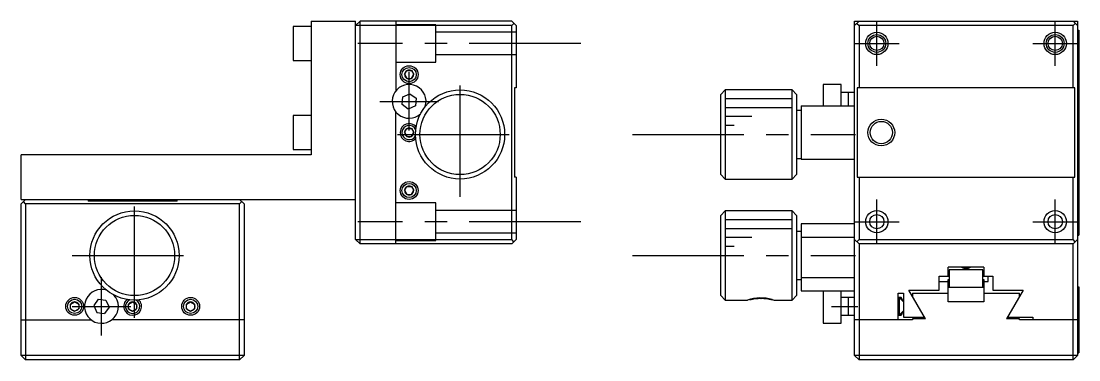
# Model space of a CAD drawing. Extents: x 138 to 394, y 1 to 212.
# Drawn here: x 275.5 to 394.1, y 98.3 to 136.3 of the extents above; entities that cross this region are included whole.
import ezdxf

# ---------------------------------------------------------------- set-up
doc = ezdxf.new("R2010")
doc.units = 0
doc.header["$LTSCALE"] = 10
doc.linetypes.add('CENTER', pattern=[2, 1.25, -0.25, 0.25, -0.25])
doc.linetypes.add('DASHED', pattern=[3.5, 2, -1.5])
doc.layers.get('0').update_dxf_attribs({"linetype": 'CONTINUOUS'})
doc.layers.add('CENTER', color=1, linetype='CENTER')

msp = doc.modelspace()

# ---------------------------------------------------------------- linework, layer by layer
at = {"color": 7, "linetype": 'CONTINUOUS'}
for p, q in [((307.958922, 135.689316), (305.958922, 135.689316)), ((305.958922, 135.689316), (305.958922, 131.889316)), ((307.958922, 136.289316), (307.958922, 121.289316)), ((307.958922, 136.289316), (312.958922, 136.289316)), ((312.958922, 135.789316), (313.458922, 136.289316)), ((312.958922, 111.789316), (312.958922, 136.289316)), ((330.458922, 135.789316), (312.958922, 135.789316)), ((330.458922, 136.289316), (313.458922, 136.289316)), ((313.458922, 111.289316), (313.458922, 136.289316)), ((317.458922, 136.289316), (317.458922, 128.455506)), ((330.458922, 136.289316), (330.958922, 135.789316)), ((330.458922, 135.789316), (330.708922, 136.039316)), ((330.458922, 111.789316), (330.458922, 135.789316)), ((330.958922, 135.789316), (330.958922, 128.789316)), ((368.902057, 136.289316), (393.902057, 136.289316)), ((368.902057, 135.789316), (369.402057, 136.289316)), ((368.902057, 98.789316), (368.902057, 136.289316)), ((369.152057, 136.039316), (369.402057, 135.789316)), ((369.402057, 135.789316), (369.402057, 128.789316)), ((393.402057, 135.789316), (369.402057, 135.789316)), ((393.402057, 136.289316), (393.902057, 135.789316)), ((393.402057, 135.789316), (393.652057, 136.039316)), ((393.402057, 128.789316), (393.402057, 135.789316)), ((393.902057, 136.289316), (393.902057, 98.789316)), ((393.902057, 135.289316), (394.052057, 135.289316)), ((394.052057, 135.289316), (394.052057, 112.289316)), ((393.902057, 134.289316), (394.052057, 134.289316)), ((305.958922, 131.889316), (307.958922, 131.889316)), ((318.439307, 130.289316), (318.699114, 130.739316)), ((318.699115, 130.739316), (319.21873, 130.739316)), ((319.21873, 130.739316), (319.478537, 130.289316)), ((318.439307, 130.289316), (318.699115, 129.839316)), ((318.699115, 129.839316), (319.21873, 129.839316)), ((319.21873, 129.839316), (319.478538, 130.289316)), ((318.260815, 127.801806), (319.053699, 128.15014)), ((319.053699, 128.15014), (319.751806, 127.637649)), ((330.758922, 128.789316), (330.758922, 118.789316)), ((330.958922, 128.789316), (330.758922, 128.789316)), ((354.402057, 128.577184), (353.902057, 128.077184)), ((354.402057, 128.577184), (354.402057, 118.577184)), ((361.902057, 128.577184), (354.402057, 128.577184)), ((362.402057, 128.077184), (361.902057, 128.577184)), ((361.902057, 118.577184), (361.902057, 128.577184)), ((365.402057, 129.189316), (365.402057, 126.789316)), ((367.402057, 129.189316), (365.402057, 129.189316)), ((367.402057, 126.789316), (367.402057, 129.189316)), ((368.902057, 128.289316), (367.402057, 128.289316)), ((368.202057, 128.289321), (368.202057, 126.789316)), ((369.202057, 128.789316), (369.202057, 118.789316)), ((393.602057, 128.789316), (369.202057, 128.789316)), ((393.602057, 118.789316), (393.602057, 128.789316)), ((318.166039, 126.940983), (318.260815, 127.801806)), ((318.864146, 126.428492), (318.166039, 126.940983)), ((319.751806, 127.637649), (319.657029, 126.776825)), ((353.902057, 119.077184), (353.902057, 128.077184)), ((362.402057, 128.077184), (362.402057, 119.077184)), ((317.458922, 111.289316), (317.458922, 126.123126)), ((319.657029, 126.776825), (318.864146, 126.428492)), ((362.902057, 126.277184), (362.402057, 126.277184)), ((362.902057, 126.789316), (368.902057, 126.789316)), ((362.902057, 126.789316), (362.902057, 120.789316)), ((307.958922, 125.689316), (305.958922, 125.689316)), ((305.958922, 125.689316), (305.958922, 121.889316)), ((318.439307, 123.789316), (318.699114, 124.239316)), ((318.439307, 123.789316), (318.699115, 123.339316)), ((318.699115, 124.239316), (319.21873, 124.239316)), ((318.699115, 123.339316), (319.21873, 123.339316)), ((319.21873, 124.239316), (319.478537, 123.789316)), ((319.21873, 123.339316), (319.478538, 123.789316)), ((275.458922, 116.289316), (275.458922, 121.289316)), ((307.958922, 121.289316), (275.458922, 121.289316)), ((305.958922, 121.889316), (307.958922, 121.889316)), ((362.402057, 120.877184), (362.902057, 120.877184)), ((362.902057, 120.789316), (368.902057, 120.789316)), ((330.958922, 118.789316), (330.758922, 118.789316)), ((330.958922, 118.789316), (330.958922, 111.789316)), ((353.902057, 119.077184), (354.402057, 118.577184)), ((361.902057, 118.577184), (362.402057, 119.077184)), ((369.202057, 118.789316), (393.602057, 118.789316)), ((369.402057, 118.789316), (369.402057, 111.789316)), ((393.402057, 111.789316), (393.402057, 118.789316)), ((318.439307, 117.289316), (318.699114, 117.739316)), ((318.699115, 117.739316), (319.21873, 117.739316)), ((319.21873, 117.739316), (319.478537, 117.289316)), ((354.402057, 118.577184), (361.902057, 118.577184)), ((275.458922, 116.289316), (312.958922, 116.289316)), ((275.458922, 115.789316), (275.958922, 116.289316)), ((282.958922, 116.289316), (282.958922, 116.089316)), ((292.958922, 116.089316), (292.958922, 116.289316)), ((299.958922, 116.289316), (300.458922, 115.789316)), ((318.439307, 117.289316), (318.699115, 116.839316)), ((318.699115, 116.839316), (319.21873, 116.839316)), ((319.21873, 116.839316), (319.478538, 117.289316)), ((275.458922, 98.789316), (275.458922, 115.789316)), ((275.958922, 115.789316), (275.708922, 116.039316)), ((299.958922, 115.789316), (275.958922, 115.789316)), ((275.958922, 115.789316), (275.958922, 98.289316)), ((292.958922, 116.089316), (282.958922, 116.089316)), ((300.208922, 116.039316), (299.958922, 115.789316)), ((299.958922, 98.289316), (299.958922, 115.789316)), ((300.458922, 115.789316), (300.458922, 98.789316)), ((354.402057, 115.001448), (353.902057, 114.501448)), ((353.902057, 105.501448), (353.902057, 114.501448)), ((354.402057, 115.001448), (354.402057, 105.001448)), ((361.902057, 115.001448), (354.402057, 115.001448)), ((361.902057, 105.001448), (361.902057, 115.001448)), ((362.402057, 114.501448), (361.902057, 115.001448)), ((362.402057, 114.501448), (362.402057, 105.501448)), ((362.902057, 112.701448), (362.402057, 112.701448)), ((368.902057, 113.539316), (362.902057, 113.539316)), ((362.902057, 113.539316), (362.902057, 106.039316)), ((393.902057, 113.289316), (394.052057, 113.289316)), ((313.458922, 111.289316), (312.958922, 111.789316)), ((312.958922, 111.789316), (330.458922, 111.789316)), ((330.708922, 111.539316), (330.458922, 111.789316)), ((330.458922, 111.289316), (330.958922, 111.789316)), ((362.902057, 112.039316), (368.902057, 112.039316)), ((369.402057, 111.289316), (368.902057, 111.789316)), ((369.402057, 111.789316), (369.152057, 111.539316)), ((369.402057, 111.789316), (393.402057, 111.789316)), ((393.652057, 111.539316), (393.402057, 111.789316)), ((393.902057, 111.789316), (393.402057, 111.289316)), ((393.902057, 112.289316), (394.052057, 112.289316)), ((330.458922, 111.289316), (313.458922, 111.289316)), ((393.402057, 111.289316), (369.402057, 111.289316)), ((369.402057, 111.289316), (369.402057, 98.289316)), ((393.402057, 98.289316), (393.402057, 111.289316)), ((383.402057, 108.689316), (379.402057, 108.689316)), ((379.402057, 107.689316), (379.402057, 108.689316)), ((383.302057, 108.389316), (379.502057, 108.389316)), ((379.502057, 108.389316), (379.502057, 106.389316)), ((380.927146, 108.669244), (380.89918, 108.689316)), ((380.955932, 108.650229), (380.927146, 108.669244)), ((380.985487, 108.632331), (380.955932, 108.650229)), ((381.01576, 108.615611), (380.985487, 108.632331)), ((381.045912, 108.600499), (381.01576, 108.615611)), ((381.076722, 108.586561), (381.045912, 108.600499)), ((381.10812, 108.573845), (381.076722, 108.586561)), ((381.140036, 108.562398), (381.10812, 108.573845)), ((381.171334, 108.552576), (381.140036, 108.562398)), ((381.203075, 108.543979), (381.171334, 108.552576)), ((381.235175, 108.536638), (381.203075, 108.543979)), ((381.267554, 108.530584), (381.235175, 108.536638)), ((381.299253, 108.52595), (381.267554, 108.530584)), ((381.331161, 108.522552), (381.299253, 108.52595)), ((381.363196, 108.520399), (381.331161, 108.522552)), ((381.395272, 108.519501), (381.363196, 108.520399)), ((381.430361, 108.519967), (381.395272, 108.519501)), ((381.465427, 108.521935), (381.430361, 108.519967)), ((381.500359, 108.525395), (381.465427, 108.521935)), ((381.535045, 108.530333), (381.500359, 108.525395)), ((381.568368, 108.53652), (381.535045, 108.530333)), ((381.601398, 108.544069), (381.568368, 108.53652)), ((381.634046, 108.552947), (381.601398, 108.544069)), ((381.666223, 108.563122), (381.634046, 108.552947)), ((381.698675, 108.574873), (381.666223, 108.563122)), ((381.730586, 108.587938), (381.698675, 108.574873)), ((381.761883, 108.602265), (381.730586, 108.587938)), ((381.792493, 108.617803), (381.761883, 108.602265)), ((381.831235, 108.63977), (381.792493, 108.617803)), ((381.868751, 108.663651), (381.831235, 108.63977)), ((381.904934, 108.689316), (381.868751, 108.663651)), ((383.302057, 106.389316), (383.302057, 108.389316)), ((383.402057, 108.689316), (383.402057, 107.689316)), ((362.402057, 107.301448), (362.902057, 107.301448)), ((362.902057, 107.539316), (368.902057, 107.539316)), ((378.402057, 106.089316), (378.402057, 107.689316)), ((378.402057, 107.689316), (379.502057, 107.689316)), ((378.402057, 107.093948), (379.402057, 107.093948)), ((379.402057, 107.289316), (379.502057, 107.289316)), ((379.402057, 104.789316), (379.402057, 107.289316)), ((383.302057, 107.689316), (384.402057, 107.689316)), ((383.302057, 107.289316), (383.402057, 107.289316)), ((383.402057, 107.289316), (383.402057, 104.789316)), ((383.402057, 107.093948), (383.902057, 107.093948)), ((383.902057, 107.093948), (383.902057, 107.689316)), ((384.402057, 107.689316), (384.402057, 106.089316)), ((362.902057, 106.039316), (368.902057, 106.039316)), ((365.402057, 106.039316), (365.402057, 102.389316)), ((367.402057, 102.389316), (367.402057, 106.039316)), ((373.802057, 105.789316), (374.402057, 105.789316)), ((373.802057, 102.789316), (373.802057, 105.789316)), ((374.402057, 105.789316), (374.402057, 103.089316)), ((375.003981, 106.089316), (378.402057, 106.089316)), ((376.851502, 102.889316), (375.003981, 106.089316)), ((375.402057, 105.789316), (375.402057, 105.399828)), ((375.402057, 105.789316), (379.402057, 105.789316)), ((383.402057, 106.389316), (379.402057, 106.389316)), ((383.402057, 105.789316), (387.402057, 105.789316)), ((384.402057, 106.089316), (387.800133, 106.089316)), ((387.800133, 106.089316), (385.952612, 102.889316)), ((387.402057, 105.399828), (387.402057, 105.789316)), ((393.902057, 106.489316), (394.052057, 106.489316)), ((394.052057, 106.489316), (394.052057, 99.089316)), ((281.008922, 104.549124), (281.458922, 104.808931)), ((281.008922, 104.029508), (281.008922, 104.549124)), ((281.458922, 104.808931), (281.908922, 104.549124)), ((281.908922, 104.549124), (281.908922, 104.029508)), ((284.110589, 105.082199), (283.598099, 104.384092)), ((283.598099, 104.384092), (283.946432, 103.591209)), ((284.110589, 105.082199), (284.971413, 104.987423)), ((284.971413, 104.987423), (285.319746, 104.19454)), ((287.508922, 104.549124), (287.958922, 104.808931)), ((287.508922, 104.029508), (287.508922, 104.549124)), ((287.958922, 104.808931), (288.408922, 104.549124)), ((288.408922, 104.549124), (288.408922, 104.029508)), ((294.008922, 104.549124), (294.458922, 104.808931)), ((294.008922, 104.029508), (294.008922, 104.549124)), ((294.458922, 104.808931), (294.908922, 104.549124)), ((294.908922, 104.549124), (294.908922, 104.029508)), ((353.902057, 105.501448), (354.402057, 105.001448)), ((354.402057, 105.001448), (356.902062, 105.001448)), ((358.402057, 105.160219), (358.420755, 105.160183)), ((359.901602, 105.001448), (361.902057, 105.001448)), ((361.902057, 105.001448), (362.402057, 105.501448)), ((368.902038, 105.289316), (367.402057, 105.289316)), ((368.202057, 105.289321), (368.202057, 103.289311)), ((374.134108, 105.289316), (373.802076, 105.289316)), ((374.402057, 104.789316), (373.902057, 105.289316)), ((373.902057, 105.289316), (373.902057, 103.289316)), ((374.134108, 105.289321), (374.134108, 105.057265)), ((383.402057, 104.789316), (379.402057, 104.789316)), ((281.008922, 104.029508), (281.458922, 103.769701)), ((281.458922, 103.769701), (281.908922, 104.029508)), ((283.946432, 103.591209), (284.807255, 103.496433)), ((285.319746, 104.19454), (284.807255, 103.496433)), ((287.508922, 104.029508), (287.958922, 103.769701)), ((287.958922, 103.769701), (288.408922, 104.029508)), ((294.008922, 104.029508), (294.458922, 103.769701)), ((294.458922, 103.769701), (294.908922, 104.029508)), ((367.402057, 103.289316), (368.902038, 103.289316)), ((373.802076, 103.289316), (374.134108, 103.289316)), ((373.902057, 103.289316), (374.402057, 103.789316)), ((374.134108, 103.521367), (374.134108, 103.289311)), ((275.458922, 102.789316), (283.292732, 102.789316)), ((300.458922, 102.789316), (285.625113, 102.789316)), ((365.402057, 102.389316), (367.402057, 102.389316)), ((375.402057, 102.789316), (368.902057, 102.789316)), ((374.402057, 103.089316), (376.736032, 103.089316)), ((375.402057, 102.889316), (375.402057, 102.789316)), ((376.851502, 102.889316), (375.402057, 102.889316)), ((387.402057, 102.889316), (385.952612, 102.889316)), ((386.068082, 103.089316), (388.902057, 103.089316)), ((387.402057, 102.789316), (387.402057, 102.889316)), ((394.052057, 102.789316), (387.402057, 102.789316)), ((388.902057, 103.089316), (388.902057, 102.789316)), ((275.458922, 98.789316), (275.958922, 98.289316)), ((300.458922, 98.789316), (275.458922, 98.789316)), ((300.458922, 98.789316), (299.958922, 98.289316)), ((368.902057, 98.789316), (369.402057, 98.289316)), ((393.902057, 98.789316), (368.902057, 98.789316)), ((393.402057, 98.289316), (393.902057, 98.789316)), ((393.902057, 99.089316), (394.052057, 99.089316)), ((299.958922, 98.289316), (275.958922, 98.289316)), ((393.402057, 98.289316), (369.402057, 98.289316))]:
    msp.add_line(p, q, dxfattribs=at)
at = {"color": 3, "linetype": 'DASHED'}
for p, q in [((321.958922, 135.889316), (317.458922, 135.889316)), ((321.958922, 133.789316), (321.958922, 135.889316)), ((330.958922, 135.039316), (321.958922, 135.039316)), ((321.958922, 131.689316), (321.958922, 133.789316)), ((317.458922, 131.689316), (321.958922, 131.689316)), ((321.958922, 132.539316), (330.958922, 132.539316)), ((321.958922, 115.889316), (317.458922, 115.889316)), ((321.958922, 113.789316), (321.958922, 115.889316)), ((330.958922, 115.039316), (321.958922, 115.039316)), ((321.958922, 111.689316), (321.958922, 113.789316)), ((317.458922, 111.689316), (321.958922, 111.689316)), ((321.958922, 112.539316), (330.958922, 112.539316))]:
    msp.add_line(p, q, dxfattribs=at)
at = {"color": 3, "linetype": 'CONTINUOUS'}
for p, q in [((361.902057, 127.577184), (354.402057, 127.577184)), ((361.902057, 126.577184), (354.402057, 126.577184)), ((357.402057, 125.577184), (354.402057, 125.577184)), ((355.402057, 124.577184), (354.402057, 124.577184)), ((361.902057, 114.001448), (354.402057, 114.001448)), ((361.902057, 113.001448), (354.402057, 113.001448)), ((357.402057, 112.001448), (354.402057, 112.001448)), ((355.402057, 111.001448), (354.402057, 111.001448)), ((359.668985, 105.066357), (359.902052, 105.001448))]:
    msp.add_line(p, q, dxfattribs=at)
at = {"color": 7, "linetype": 'CONTINUOUS'}
for centre, radius in [((371.402057, 133.789316), 1.25), ((371.402057, 133.789316), 1), ((371.402057, 133.789316), 0.8), ((391.402057, 133.789316), 1.25), ((391.402057, 133.789316), 1), ((391.402057, 133.789316), 0.8), ((318.958922, 130.289316), 0.8), ((324.671054, 123.577184), 5), ((324.671054, 123.577184), 4.5), ((371.902057, 123.789316), 1.25), ((318.958922, 117.289316), 0.8), ((371.402057, 113.789316), 1.25), ((391.402057, 113.789316), 1.25), ((288.171054, 110.001448), 5), ((288.171054, 110.001448), 4.5), ((371.402057, 113.789316), 0.8), ((391.402057, 113.789316), 0.8), ((281.458922, 104.289316), 0.8), ((294.458922, 104.289316), 0.8)]:
    msp.add_circle(centre, radius, dxfattribs=at)
at = {"color": 3, "linetype": 'CONTINUOUS'}
for centre, radius in [((371.402057, 133.789316), 0.8), ((391.402057, 133.789316), 0.8), ((318.958922, 130.289316), 1), ((371.902057, 123.789316), 1.5), ((318.958922, 117.289316), 1), ((281.458922, 104.289316), 1), ((294.458922, 104.289316), 1)]:
    msp.add_circle(centre, radius, dxfattribs=at)
at = {"color": 7, "linetype": 'CONTINUOUS'}
for centre, radius, start, end in [((318.958922, 130.289316), 0.5, 124.158067, 175.841933), ((318.958922, 130.289316), 0.5, 64.158067, 115.841933), ((318.958922, 130.289316), 0.5, 4.158067, 55.841933), ((318.958922, 130.289316), 0.5, 184.158067, 235.841933), ((318.958922, 130.289316), 0.5, 244.158067, 295.841933), ((318.958922, 130.289316), 0.5, 304.158067, 355.841933), ((318.958922, 127.289316), 1.9, 341.865985, 312.096911), ((318.958922, 123.789316), 0.8, 22.505645, 333.240711), ((318.958922, 123.789316), 0.5, 124.158067, 175.841933), ((318.958922, 123.789316), 0.5, 184.158067, 235.841933), ((318.958922, 123.789316), 0.5, 64.158067, 115.841933), ((318.958922, 123.789316), 0.5, 244.158067, 295.841933), ((318.958922, 123.789316), 0.5, 4.158067, 55.841933), ((318.958922, 123.789316), 0.5, 304.158067, 355.841933), ((318.958922, 117.289316), 0.5, 124.158067, 175.841933), ((318.958922, 117.289316), 0.5, 64.158067, 115.841933), ((318.958922, 117.289316), 0.5, 4.158067, 55.841933), ((318.958922, 117.289316), 0.5, 184.158067, 235.841933), ((318.958922, 117.289316), 0.5, 244.158067, 295.841933), ((318.958922, 117.289316), 0.5, 304.158067, 355.841933), ((284.458922, 104.289316), 1.9, 71.865985, 42.096911), ((281.458922, 104.289316), 0.5, 154.158067, 205.841933), ((281.458922, 104.289316), 0.5, 94.158067, 145.841933), ((281.458922, 104.289316), 0.5, 34.158067, 85.841933), ((281.458922, 104.289316), 0.5, 334.158067, 25.841933), ((287.958922, 104.289316), 0.8, 112.505646, 63.240711), ((287.958922, 104.289316), 0.5, 154.158067, 205.841933), ((287.958922, 104.289316), 0.5, 94.158067, 145.841933), ((287.958922, 104.289316), 0.5, 34.158067, 85.841933), ((287.958922, 104.289316), 0.5, 334.158067, 25.841933), ((294.458922, 104.289316), 0.5, 154.158067, 205.841933), ((294.458922, 104.289316), 0.5, 94.158067, 145.841933), ((294.458922, 104.289316), 0.5, 34.158067, 85.841933), ((294.458922, 104.289316), 0.5, 334.158067, 25.841933), ((358.402057, 100.160212), 5.000006, 75.522506, 104.477494), ((372.402057, 104.289316), 2, 17.114433, 30), ((281.458922, 104.289316), 0.5, 214.158067, 265.841933), ((281.458922, 104.289316), 0.5, 274.158067, 325.841933), ((287.958922, 104.289316), 0.5, 214.158067, 265.841933), ((287.958922, 104.289316), 0.5, 274.158067, 325.841933), ((294.458922, 104.289316), 0.5, 214.158067, 265.841933), ((294.458922, 104.289316), 0.5, 274.158067, 325.841933), ((372.402057, 104.289316), 2, 330, 342.885567)]:
    msp.add_arc(centre, radius, start, end, dxfattribs=at)
at = {"color": 3, "linetype": 'CONTINUOUS'}
for centre, radius, start, end in [((318.958922, 123.789316), 1, 38.524311, 317.222045), ((287.958922, 104.289316), 1, 128.524311, 47.222045), ((358.39757, 100.257638), 4.97396, 75.190008, 107.497696)]:
    msp.add_arc(centre, radius, start, end, dxfattribs=at)
at = {"layer": 'CENTER', "color": 1, "linetype": 'CENTER'}
for p, q in [((371.402057, 131.289316), (371.402057, 136.289316)), ((391.402057, 131.289316), (391.402057, 136.289316)), ((338.208922, 133.789316), (313.208922, 133.789316)), ((368.902057, 133.789316), (373.902057, 133.789316)), ((388.902057, 133.789316), (393.902057, 133.789316)), ((318.958922, 124.009316), (318.958922, 130.569316)), ((324.671054, 116.577184), (324.671054, 130.577184)), ((315.678922, 127.289316), (322.238922, 127.289316)), ((317.671054, 123.577184), (331.671054, 123.577184)), ((344.002057, 123.577184), (369.002057, 123.577184)), ((288.171054, 103.001448), (288.171054, 117.001448)), ((371.402057, 111.289316), (371.402057, 116.289316)), ((391.402057, 111.289316), (391.402057, 116.289316)), ((338.208922, 113.789316), (313.208922, 113.789316)), ((368.902057, 113.789316), (373.902057, 113.789316)), ((388.902057, 113.789316), (393.902057, 113.789316)), ((281.171054, 110.001448), (295.171054, 110.001448)), ((344.002057, 110.001448), (369.002057, 110.001448)), ((284.458922, 101.009316), (284.458922, 107.569316)), ((281.178922, 104.289316), (287.738922, 104.289316)), ((366.322057, 104.289316), (369.282057, 104.289316))]:
    msp.add_line(p, q, dxfattribs=at)

doc.saveas('drawing.dxf')
